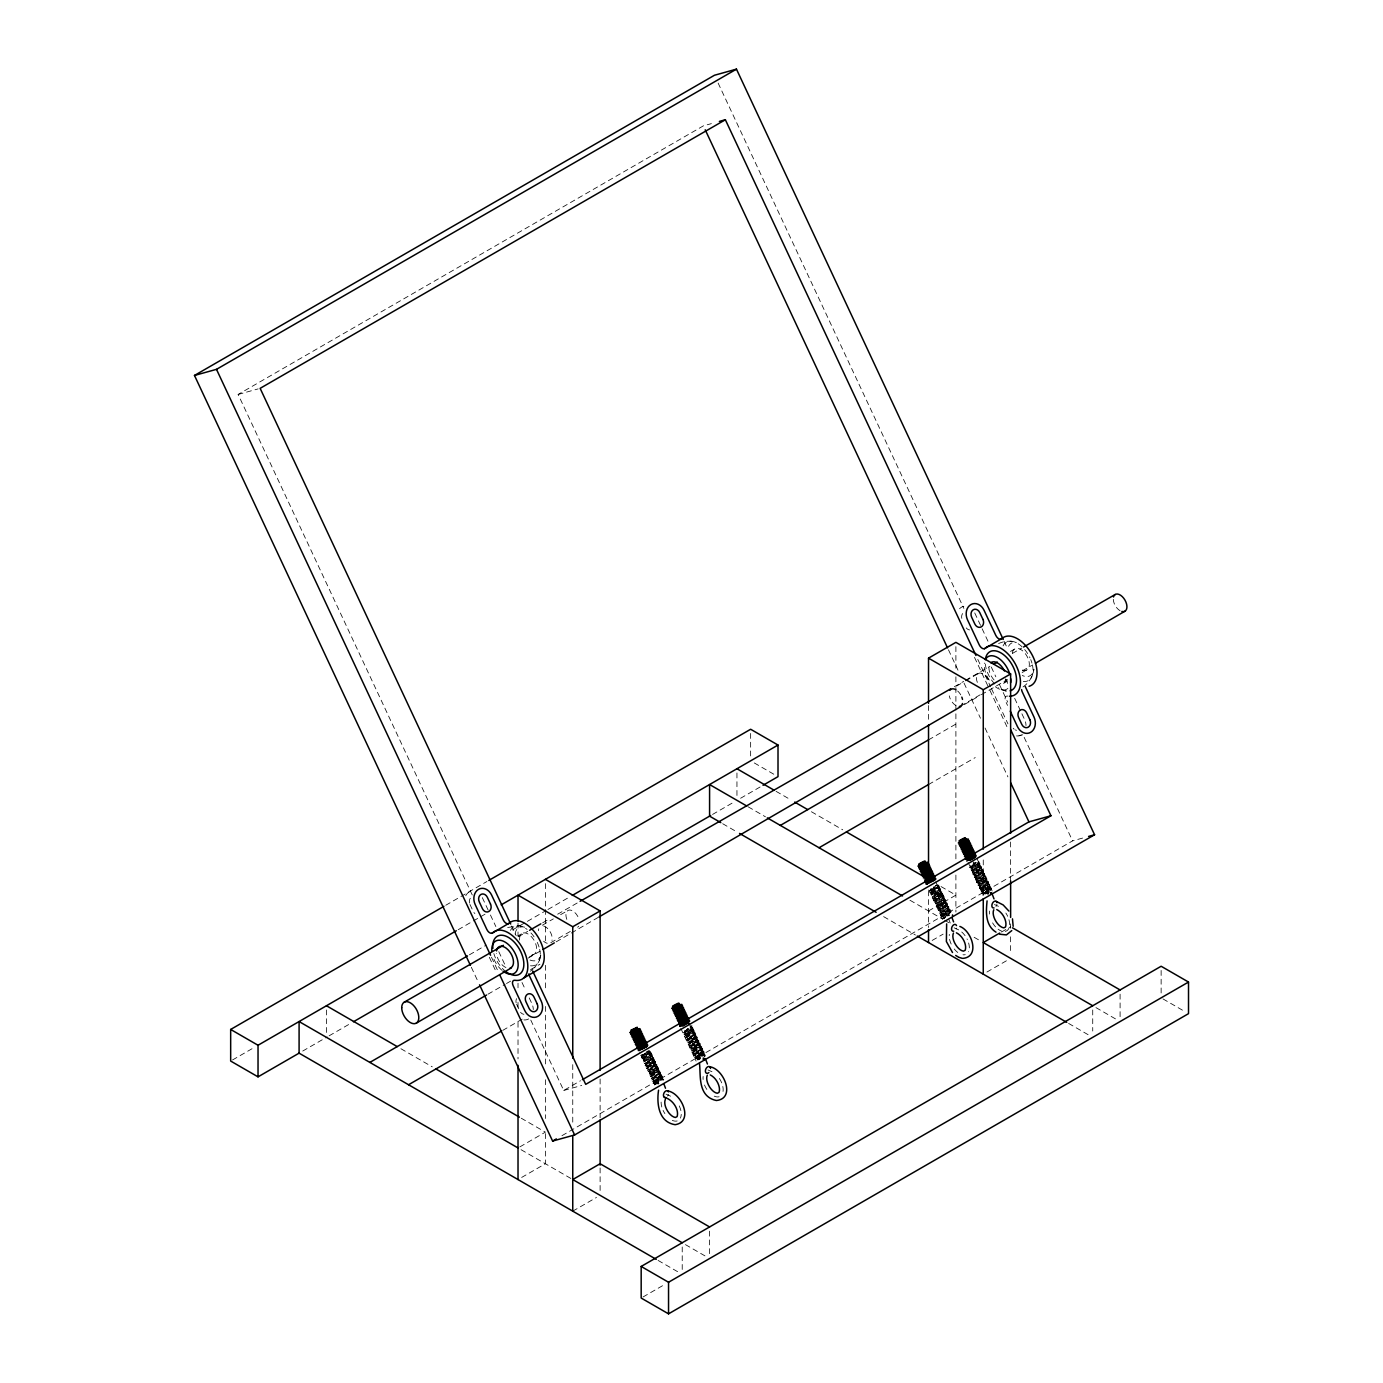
<?xml version="1.0" encoding="UTF-8"?>
<svg xmlns="http://www.w3.org/2000/svg" width="1383" height="1383" viewBox="0 0 1383 1383"><rect width="100%" height="100%" fill="white"/><g stroke="black" fill="none" stroke-linecap="round" stroke-linejoin="round"><path stroke-width="0.75" stroke-dasharray="5 3.75" d="M651.272 1053.881C645.446 1061.314 635.955 1058.6 649.457 1054.71M652.793 1057.131C646.967 1064.582 637.477 1061.867 650.995 1057.96M654.315 1060.398C648.489 1067.849 638.998 1065.135 652.517 1061.228M655.853 1063.665C650.01 1071.099 640.519 1068.385 654.038 1064.495M657.374 1066.933C651.549 1074.366 642.058 1071.652 655.559 1067.745M659.656 1071.825C653.831 1079.259 644.34 1076.544 657.859 1072.655M661.195 1075.075C655.352 1082.526 645.861 1079.812 659.38 1075.905M659.034 1081.385C650.477 1086.364 655.041 1079.224 660.901 1079.172M655.231 1084.531L654.297 1084.86L658.429 1081.696M692.434 1028.036C691.777 1030.802 680.764 1034.933 685.138 1031.614A5.463 1.02 -22.3 0 1 692.295 1028.935A5.463 1.02 -22.3 0 1 691.707 1030.715C680.298 1038.045 683.6 1032.029 691.396 1030.491M694.733 1032.928C688.907 1040.362 679.416 1037.648 692.918 1033.758M696.254 1036.195C690.428 1043.629 680.937 1040.915 694.456 1037.008M697.775 1039.446C691.949 1046.896 682.459 1044.182 695.977 1040.275M699.314 1042.713C693.471 1050.164 683.997 1047.45 697.499 1043.543M701.596 1047.605C695.77 1055.056 686.279 1052.342 699.798 1048.435M703.117 1050.873C697.291 1058.306 687.8 1055.592 701.319 1051.702M700.126 1057.632C693.056 1061.816 697.654 1054.607 702.841 1054.952M938.59 885.915C937.933 888.681 926.921 892.813 931.295 889.494A5.463 1.02 -22.3 0 1 938.452 886.831A5.463 1.02 -22.3 0 1 937.864 888.595C921.735 897.93 934.009 886.831 939.921 888.422M943.171 895.7L936.585 900.333L933.992 900.592L938.123 897.429L943.742 896.564M944.693 898.967L938.106 903.6L935.513 903.842L939.645 900.679L945.263 899.832M946.231 902.235L939.627 906.85L937.034 907.11L941.166 903.946L946.802 903.099M947.753 905.485L941.149 910.118L938.556 910.377L942.705 907.213L948.323 906.366M950.035 910.394L943.448 915.01L940.855 915.269L944.987 912.106L950.605 911.259M944.382 918.571L942.376 918.537L949.084 914.578M978.922 862.646C977.781 865.084 968.498 869.942 970.987 865.896M980.443 865.896L973.839 870.529L971.246 870.789L975.395 867.608L981.014 866.761M981.965 869.164L975.378 873.797L972.785 874.039L976.917 870.875L982.535 870.028M983.503 872.431L976.899 877.047L974.306 877.306L978.438 874.142L984.056 873.295M985.785 877.323L979.181 881.956L976.588 882.198L980.737 879.035L986.356 878.188M987.306 880.591L980.72 885.206L978.127 885.466L982.258 882.302L987.877 881.455M988.845 883.841L982.241 888.474L979.648 888.733L983.78 885.552L989.398 884.705M990.366 887.108L983.762 891.741L981.169 891.983L985.318 888.82L990.937 887.972M988.603 891.482C986.598 891.499 981.014 895.354 983.78 895.216M640.554 1055.488L650.304 1051.478L663.736 1080.624M643.856 1054.728L641.314 1057.131L651.082 1053.103M650.114 1055.315L651.842 1054.745M642.092 1058.669L643.977 1057.459A5.463 1.02 -22.3 0 1 651.116 1054.78A5.463 1.02 -22.3 0 1 650.546 1056.56C637.269 1062.732 645.377 1060.917 650.874 1056.94C650.01 1053.881 639.568 1062.092 644.737 1059.084A5.463 1.02 -22.3 0 1 651.877 1056.405A5.463 1.02 -22.3 0 1 651.307 1058.185L643.614 1062.023M651.652 1058.565L653.364 1058.012M651.756 1059.603C635.731 1066.207 650.356 1062.732 654.124 1059.637M653.174 1061.833L654.885 1061.262M653.277 1062.853C637.252 1069.474 651.877 1065.999 655.646 1062.905M654.695 1065.1L656.424 1064.53M654.799 1066.12C638.773 1072.741 653.416 1069.249 657.184 1066.155M656.216 1068.35L657.945 1067.797M648.195 1071.721L650.079 1070.511A5.463 1.02 -22.3 0 1 657.219 1067.832A5.463 1.02 -22.3 0 1 656.648 1069.612C643.372 1075.784 651.479 1073.969 656.994 1069.993C656.112 1066.933 645.671 1075.144 650.84 1072.136A5.463 1.02 -22.3 0 1 657.98 1069.457A5.463 1.02 -22.3 0 1 657.409 1071.237C645.999 1078.567 649.284 1072.551 657.098 1071.012M650.477 1076.7L658.17 1072.88A5.463 1.02 -22.3 0 0 658.757 1071.099A5.463 1.02 -22.3 0 0 651.6 1073.778L649.716 1074.971L659.466 1071.047M658.515 1073.26L660.227 1072.689M658.619 1074.28C642.594 1080.884 657.219 1077.409 660.988 1074.314M660.037 1076.51L661.765 1075.939M684.499 1031.32L690.359 1027.241L692.243 1027.275M660.14 1077.547C644.115 1084.151 658.757 1080.676 662.526 1077.582M691.293 1029.471L693.004 1028.9M660.573 1080.503L663.287 1079.207M692.157 1032.116C684.36 1033.654 681.058 1039.67 692.485 1032.358A5.463 1.02 -22.3 0 0 693.056 1030.577A5.463 1.02 -22.3 0 0 685.916 1033.257L684.032 1034.449L693.765 1030.525M685.536 1037.803L693.246 1033.983A5.463 1.02 -22.3 0 0 693.817 1032.202A5.463 1.02 -22.3 0 0 686.677 1034.882L684.792 1036.092L694.543 1032.167M693.574 1034.363L695.303 1033.793M693.678 1035.383C677.653 1042.004 692.295 1038.512 696.064 1035.418M695.113 1037.613L696.825 1037.06M695.217 1038.65C679.191 1045.254 693.817 1041.779 697.585 1038.685M696.634 1040.88L698.346 1040.31M696.738 1041.918C680.713 1048.521 695.338 1045.047 699.106 1041.952M698.156 1044.148L699.884 1043.577M698.259 1045.168C682.251 1051.789 696.842 1048.314 700.645 1045.22M699.02 1046.81C682.995 1053.414 697.637 1049.939 701.406 1046.845M700.455 1049.04L702.166 1048.47M700.559 1050.06C684.533 1056.681 699.158 1053.206 702.927 1050.112M701.976 1052.307L703.688 1051.737M702.08 1053.327C686.054 1059.948 700.68 1056.456 704.448 1053.362M702.512 1056.284L705.226 1055.004A5.463 1.02 -22.3 0 0 701.043 1056.007M937.449 887.35L933.542 887.627M930.171 892.433L932.764 892.173L938.054 888.387M930.189 892.346L932.056 891.136A5.463 1.02 -22.3 0 1 939.213 888.456A5.463 1.02 -22.3 0 1 938.625 890.237C925.348 896.409 933.456 894.594 938.971 890.617C938.089 887.54 927.647 895.769 932.834 892.761A5.463 1.02 -22.3 0 1 939.973 890.082A5.463 1.02 -22.3 0 1 939.403 891.862C923.256 901.197 935.53 890.082 941.46 891.672M942.221 893.314C936.291 891.724 924.017 902.822 940.163 893.504A5.463 1.02 -22.3 0 0 940.734 891.724A5.463 1.02 -22.3 0 0 933.594 894.403C929.065 897.567 940.181 893.798 939.576 891.655M942.981 894.939C937.052 893.349 924.795 904.465 940.924 895.129A5.463 1.02 -22.3 0 0 941.495 893.349A5.463 1.02 -22.3 0 0 934.355 896.028C929.825 899.192 940.941 895.441 940.336 893.28M933.992 900.592L941.685 896.754A5.463 1.02 -22.3 0 0 942.255 894.974A5.463 1.02 -22.3 0 0 935.115 897.653C930.586 900.834 941.702 897.066 941.097 894.905M933.992 900.489L935.876 899.296A5.463 1.02 -22.3 0 1 943.016 896.616A5.463 1.02 -22.3 0 1 942.445 898.397C929.169 904.568 937.276 902.753 942.791 898.76C941.909 895.7 931.468 903.912 936.637 900.921A5.463 1.02 -22.3 0 1 943.794 898.241A5.463 1.02 -22.3 0 1 943.206 900.022L935.513 903.842M935.53 903.756L937.397 902.546A5.463 1.02 -22.3 0 1 944.554 899.866A5.463 1.02 -22.3 0 1 943.967 901.647C930.69 907.818 938.798 906.021 944.312 902.027C943.431 898.967 932.989 907.179 938.175 904.188A5.463 1.02 -22.3 0 1 945.315 901.509A5.463 1.02 -22.3 0 1 944.727 903.289L937.034 907.11M937.052 907.023L938.936 905.813A5.463 1.02 -22.3 0 1 946.076 903.134A5.463 1.02 -22.3 0 1 945.505 904.914C932.211 911.086 940.336 909.271 945.834 905.295C944.952 902.235 934.51 910.446 939.697 907.438A5.463 1.02 -22.3 0 1 946.836 904.776A5.463 1.02 -22.3 0 1 946.266 906.539L938.556 910.377M938.573 910.291L940.457 909.08A5.463 1.02 -22.3 0 1 947.597 906.401A5.463 1.02 -22.3 0 1 947.027 908.182C933.75 914.353 941.858 912.538 947.372 908.562C946.491 905.485 936.049 913.714 941.218 910.705A5.463 1.02 -22.3 0 1 948.358 908.026A5.463 1.02 -22.3 0 1 947.787 909.807C931.658 919.142 943.932 908.026 949.844 909.616M940.855 915.269L948.548 911.449A5.463 1.02 -22.3 0 0 949.136 909.668A5.463 1.02 -22.3 0 0 941.979 912.348C937.449 915.511 948.565 911.743 947.96 909.599M977.764 864.064L971.661 865.481M969.742 867.435L971.627 866.225A5.463 1.02 -22.3 0 1 978.766 863.545A5.463 1.02 -22.3 0 1 978.196 865.326C964.902 871.497 973.027 869.682 978.524 865.706C977.643 862.629 967.201 870.858 972.387 867.85A5.463 1.02 -22.3 0 1 979.527 865.17A5.463 1.02 -22.3 0 1 978.957 866.951L971.246 870.789M971.264 870.685L973.148 869.492A5.463 1.02 -22.3 0 1 980.288 866.813A5.463 1.02 -22.3 0 1 979.717 868.593C966.44 874.765 974.548 872.95 980.063 868.956C979.181 865.896 968.74 874.108 973.909 871.117A5.463 1.02 -22.3 0 1 981.048 868.438A5.463 1.02 -22.3 0 1 980.478 870.218L972.785 874.039M972.785 873.952L974.669 872.742A5.463 1.02 -22.3 0 1 981.826 870.063A5.463 1.02 -22.3 0 1 981.239 871.843C968.031 877.998 976 876.234 981.584 872.224C980.703 869.164 970.261 877.375 975.43 874.384A5.463 1.02 -22.3 0 1 982.587 871.705A5.463 1.02 -22.3 0 1 981.999 873.486L974.306 877.306M974.324 877.22L976.191 876.009A5.463 1.02 -22.3 0 1 983.348 873.33A5.463 1.02 -22.3 0 1 982.76 875.111C969.552 881.248 977.522 879.502 983.106 875.491C982.224 872.431 971.782 880.643 976.968 877.635A5.463 1.02 -22.3 0 1 984.108 874.955A5.463 1.02 -22.3 0 1 983.538 876.736C967.391 886.071 979.665 874.955 985.595 876.563M976.588 882.198L984.298 878.378A5.463 1.02 -22.3 0 0 984.869 876.597A5.463 1.02 -22.3 0 0 977.729 879.277C973.2 882.44 984.316 878.689 983.711 876.528M976.605 882.112L978.49 880.902A5.463 1.02 -22.3 0 1 985.63 878.222A5.463 1.02 -22.3 0 1 985.059 880.003C971.782 886.175 979.89 884.359 985.405 880.383C984.523 877.323 974.081 885.535 979.25 882.544A5.463 1.02 -22.3 0 1 986.39 879.865A5.463 1.02 -22.3 0 1 985.82 881.645L978.127 885.466M978.127 885.379L980.011 884.169A5.463 1.02 -22.3 0 1 987.168 881.49A5.463 1.02 -22.3 0 1 986.58 883.27C973.304 889.442 981.411 887.627 986.926 883.651C986.044 880.573 975.603 888.802 980.772 885.794A5.463 1.02 -22.3 0 1 987.929 883.115A5.463 1.02 -22.3 0 1 987.341 884.895L979.648 888.733M979.665 888.629L981.532 887.437A5.463 1.02 -22.3 0 1 988.689 884.757A5.463 1.02 -22.3 0 1 988.102 886.538C974.825 892.709 982.933 890.894 988.447 886.901C987.566 883.841 977.124 892.052 982.31 889.062A5.463 1.02 -22.3 0 1 989.45 886.382A5.463 1.02 -22.3 0 1 988.88 888.163L981.169 891.983M697.464 1059.05L700.368 1057.476M991.697 889.597C988.845 888.335 979.32 893.02 983.97 893.625M534.46 967.875L539.387 960.58L541.151 953.648A18.653 10.77 60 0 1 529.603 959.854M648.592 1052.048L649.751 1050.613M649.353 1053.673L650.511 1052.238M650.874 1056.94L652.033 1055.506M652.413 1060.208L653.554 1058.773M653.934 1063.458L655.093 1062.04M655.456 1066.725L656.614 1065.29M690.532 1027.828L691.673 1026.411A5.463 1.02 -22.3 0 0 691.483 1025.633M656.994 1069.993L658.135 1068.558M657.755 1071.618L658.896 1070.183M692.053 1031.096L693.211 1029.661M692.814 1032.721L693.972 1031.303M659.276 1074.885L660.434 1073.45M694.352 1035.988L695.493 1034.553M660.797 1078.152L661.956 1076.717M661.558 1079.777L662.716 1078.342M695.874 1039.255L697.015 1037.82M697.395 1042.523L698.553 1041.088M698.916 1045.773L700.075 1044.338M699.694 1047.415L700.835 1045.98M701.216 1050.665L702.357 1049.248M702.737 1053.932L703.895 1052.498M703.498 1055.557L704.656 1054.14M938.21 888.975L939.351 887.54M938.971 890.617L940.129 889.183M939.731 892.242L940.889 890.808M940.492 893.867L941.65 892.45M941.27 895.51L942.411 894.075M942.791 898.76L943.932 897.342M944.312 902.027L945.471 900.592M945.834 905.295L946.992 903.86M978.524 865.706L979.683 864.271M947.372 908.562L948.513 907.127M980.063 868.956L981.204 867.539M948.133 910.187L949.274 908.752M981.584 872.224L982.725 870.789M949.654 913.454L950.812 912.019M983.106 875.491L984.264 874.056M983.866 877.116L985.024 875.681M985.405 880.383L986.546 878.948M986.926 883.651L988.067 882.216M988.447 886.901L989.606 885.483M991.127 888.733L989.813 889.58M655.3 1084.358L639.689 1051.927M944.157 918.519L942.411 918.9L949.343 915.097A5.463 1.02 -22.3 0 0 946.646 916.065M530.363 971.212L533.095 968.982M1023.04 686.936C1028.935 682.891 1033.015 676.373 1033.914 669.268A18.774 10.839 60 0 1 1022.279 675.509M643.614 1061.937L645.498 1060.726A5.463 1.02 -22.3 0 1 652.638 1058.047A5.463 1.02 -22.3 0 1 652.067 1059.827L644.374 1063.648L646.259 1062.351A5.463 1.02 -22.3 0 1 653.416 1059.672A5.463 1.02 -22.3 0 1 652.828 1061.453L645.135 1065.29M645.152 1065.187L647.019 1063.994A5.463 1.02 -22.3 0 1 654.176 1061.314A5.463 1.02 -22.3 0 1 653.589 1063.095L645.896 1066.915L647.78 1065.619A5.463 1.02 -22.3 0 1 654.937 1062.939A5.463 1.02 -22.3 0 1 654.349 1064.72L646.656 1068.54M685.553 1037.717L687.437 1036.507A5.463 1.02 -22.3 0 1 694.577 1033.827A5.463 1.02 -22.3 0 1 694.007 1035.608L686.296 1039.446L688.198 1038.149A5.463 1.02 -22.3 0 1 695.338 1035.469A5.463 1.02 -22.3 0 1 694.767 1037.25L687.074 1041.071M646.674 1068.454L648.558 1067.244A5.463 1.02 -22.3 0 1 655.698 1064.564A5.463 1.02 -22.3 0 1 655.127 1066.345L647.417 1070.183L649.319 1068.886A5.463 1.02 -22.3 0 1 656.458 1066.207A5.463 1.02 -22.3 0 1 655.888 1067.987L648.178 1071.808M687.074 1040.984L688.959 1039.774A5.463 1.02 -22.3 0 1 696.098 1037.094A5.463 1.02 -22.3 0 1 695.528 1038.875L687.835 1042.696L689.719 1041.399A5.463 1.02 -22.3 0 1 696.876 1038.719A5.463 1.02 -22.3 0 1 696.289 1040.5L688.596 1044.338M688.613 1044.251L690.48 1043.041A5.463 1.02 -22.3 0 1 697.637 1040.362A5.463 1.02 -22.3 0 1 697.049 1042.142L689.356 1045.963L691.258 1044.666A5.463 1.02 -22.3 0 1 698.398 1041.987A5.463 1.02 -22.3 0 1 697.81 1043.767L690.117 1047.605M650.494 1076.614L652.361 1075.404A5.463 1.02 -22.3 0 1 659.518 1072.724A5.463 1.02 -22.3 0 1 658.93 1074.505L651.237 1078.342L653.122 1077.029A5.463 1.02 -22.3 0 1 660.279 1074.349A5.463 1.02 -22.3 0 1 659.691 1076.13L651.998 1079.967M690.134 1047.501L692.019 1046.291A5.463 1.02 -22.3 0 1 699.158 1043.629A5.463 1.02 -22.3 0 1 698.588 1045.392L690.878 1049.23L692.779 1047.934A5.463 1.02 -22.3 0 1 699.919 1045.254A5.463 1.02 -22.3 0 1 699.349 1047.035L691.638 1050.855L693.54 1049.559A5.463 1.02 -22.3 0 1 700.68 1046.879A5.463 1.02 -22.3 0 1 700.109 1048.66L692.416 1052.498M652.015 1079.881L653.9 1078.671A5.463 1.02 -22.3 0 1 661.039 1075.991A5.463 1.02 -22.3 0 1 660.469 1077.772L652.759 1081.592L654.66 1080.296A5.463 1.02 -22.3 0 1 661.8 1077.616A5.463 1.02 -22.3 0 1 661.23 1079.397L653.519 1083.235M692.416 1052.394L694.301 1051.201A5.463 1.02 -22.3 0 1 701.44 1048.521A5.463 1.02 -22.3 0 1 700.87 1050.302L693.177 1054.123L695.061 1052.826A5.463 1.02 -22.3 0 1 702.218 1050.146A5.463 1.02 -22.3 0 1 701.63 1051.927L693.938 1055.748M653.537 1083.131L655.421 1081.938A5.463 1.02 -22.3 0 1 662.111 1079.328A5.463 1.02 -22.3 0 1 662.872 1080.469M654.297 1084.773L656.182 1083.563A5.463 1.02 -22.3 0 1 658.55 1082.388L655.853 1083.961M693.955 1055.661L695.822 1054.451A5.463 1.02 -22.3 0 1 702.979 1051.772A5.463 1.02 -22.3 0 1 702.391 1053.552L694.698 1057.39L696.583 1056.093A5.463 1.02 -22.3 0 1 703.74 1053.414A5.463 1.02 -22.3 0 1 703.152 1055.194L700.835 1056.474M695.476 1058.929L697.36 1057.718A5.463 1.02 -22.3 0 1 699.729 1056.543M940.872 915.183L942.739 913.973A5.463 1.02 -22.3 0 1 949.43 911.362A5.463 1.02 -22.3 0 1 950.207 912.503M942.393 918.433L944.278 917.24A5.463 1.02 -22.3 0 1 945.384 916.635M981.187 891.897L983.071 890.687A5.463 1.02 -22.3 0 1 990.211 888.007A5.463 1.02 -22.3 0 1 989.64 889.788L981.93 893.625L983.832 892.329A5.463 1.02 -22.3 0 1 989.986 889.839A5.463 1.02 -22.3 0 1 991.888 890.375M982.708 895.164L983.693 894.49M684.516 1031.286L685.795 1030.525M976.605 862.785L971.558 865.637M949.257 913.8C940.976 920.093 939.455 914.733 948.997 912.849M931.347 888.75L931.814 888.612M697.222 1059.879L698.121 1059.343A5.463 1.02 -22.3 0 1 700.49 1058.168M528.202 958.091L541.254 950.501M556.173 941.84L599.064 916.894M964.556 704.448L979.475 695.77M981.342 694.681L1007.446 679.52M1022.365 670.841L1031.683 665.43M472.26 894.957L238.135 394.449L703.377 125.853L711.381 123.623M445.758 905.26L486.92 881.507M232.534 1059.966L254.991 1047.017M458.171 929.704L485.035 914.18M302.739 1051.045L327.235 1036.887M329.119 1035.815L349.692 1023.939M469.39 954.823L486.228 945.108M512.419 929.981L525.505 922.426M527.372 921.355L546.078 910.55M547.945 909.478L568.517 897.584M712.539 814.449L733.301 802.451M740.596 798.25L761.169 786.374M1010.489 651.445L1014.067 649.388M517.864 935.945L521.426 933.888M542.378 925.21L553.321 918.9M560.616 914.682L567.912 910.463M956.517 686.106L963.83 681.888M965.645 680.834L978.421 673.469M570.297 931.433L550.227 943.016A9.681 5.584 60 0 1 543.623 941.253M960.736 706.021L980.789 694.439M529.43 956.932L534.772 953.838M1004.214 682.908L1007.792 680.834M1022.123 672.57L1027.5 669.458M487.974 994.204L505.054 984.35M506.489 983.52L510.621 981.135M530.571 969.621L539.923 964.228M928.529 739.87L955.895 724.07M502.721 1030.387L525.315 1017.335M928.529 784.541L975.24 757.573M530.778 1020.066L563.711 1090.461L580.514 1080.745M519.852 1146.887L545.386 1132.141L521.27 1118.225M928.529 910.948L955.895 895.147L939.195 885.5M561.965 1135.668L1072.586 840.864L1084.583 837.528M521.668 1177.434L545.386 1163.743L545.386 1131.432M932.177 940.44L943.12 934.13M1001.499 932.021L1010.627 926.748M572.752 1211.145L596.471 1197.453M986.909 972.042L1006.98 960.459M643.043 1296.977L665.482 1284.012M518.366 936.74L527.718 931.364M542.689 922.789L550.175 918.502M557.66 914.198L578.232 902.408M954.339 686.746L963.692 681.37M965.559 680.298L989.882 666.347M1012.339 653.485L1021.691 648.108M988.983 890.894L983.935 893.66M935.236 885.967L936.343 885.345M647.158 1052.29L648.247 1051.668A5.463 1.02 -22.3 0 0 649.146 1051.115M949.308 913.074L941.616 916.894L943.5 915.598A5.463 1.02 -22.3 0 1 948.496 913.454M989.018 892.951L987.376 893.867M933.318 887.782L936.516 885.12L938.4 885.155M658.17 1083.909L658.965 1083.477L657.807 1084.047M985.059 893.867L989.398 891.776M697.706 1059.776L699.781 1058.687M975.568 862.681L973.079 864.012M989.294 892.052L985.595 893.988M947.753 915.995L948.98 915.321M686.608 1029.401L687.87 1028.745M644.668 1053.621L645.93 1052.947M699.573 1057.131L695.459 1059.015M700.334 1058.773L698.035 1059.914M658.412 1082.975L656.112 1084.116M945.28 917.275L942.376 918.537M987.324 893.971L988.465 893.435M641.487 1055.16L642.369 1054.762M686.538 1030.128L690.636 1028.866M644.599 1054.33L648.696 1053.068M998.578 643.544C1004.023 641.072 1010.575 640.381 1016.28 642.352M507.665 927.457L519.766 925.78L523.638 926.904M987.6 893.712L988.499 893.383M238.135 394.449L258.137 388.9M1018.977 735.808L1022.729 734.771M563.711 1090.461L581.707 1085.465M969.725 867.521L977.418 863.701A5.463 1.02 -22.3 0 0 978.715 861.868M929.411 890.808L937.104 886.97A5.463 1.02 -22.3 0 0 935.53 885.708M683.254 1032.911L690.947 1029.09A5.463 1.02 -22.3 0 0 689.374 1027.828M642.075 1058.756L649.785 1054.935A5.463 1.02 -22.3 0 0 650.356 1053.155A5.463 1.02 -22.3 0 0 643.216 1055.834L641.332 1057.027L649.007 1053.293A5.463 1.02 -22.3 0 0 650.563 1051.512A5.463 1.02 -22.3 0 0 646.138 1052.498M646.466 1051.72L647.936 1051.443M977.608 863.476L979.492 863.511M978.369 865.101L980.253 865.136M979.89 868.368L981.774 868.403M981.411 871.636L983.296 871.653M982.95 874.886L984.834 874.92M985.232 879.778L987.116 879.813M986.753 883.046L988.638 883.08M988.292 886.313L990.176 886.347M937.276 886.745L939.161 886.78M938.815 890.012L940.682 890.047M942.618 898.172L944.503 898.207M944.157 901.439L946.024 901.457M945.678 904.689L947.562 904.724M947.199 907.957L949.084 907.991M650.719 1056.335L652.603 1056.37M656.821 1069.387L658.706 1069.422M1008.051 696.133L1007.464 696.047A5.204 3.008 60 0 0 1005.752 701.579L1007.55 705.416M1005.89 691.051L999.01 688.959M994.429 904.534L998.457 906.332M954.114 927.82L958.125 929.618A14.245 8.229 60 0 1 967.357 939.576M707.958 1069.941L711.968 1071.721M666.018 1094.143L670.046 1095.941A14.245 8.229 60 0 1 672.674 1097.514M754.288 762.949L774.359 774.549M1162.965 998.906L1184.851 1011.543M776.07 791.335L790.972 799.927M811.406 811.735L842.731 829.817M748.186 806.825L765.456 816.8M909.962 900.229L942.791 919.194M944.658 920.265L950.277 923.516M974.133 937.276L979.613 940.44M1095.976 1007.619L1118.242 1020.481M722.687 823.715L737.658 832.359M883.616 916.618L915.425 934.994M1068.61 1023.42L1089.009 1035.21M400.914 1048.729L432.239 1066.829M521.063 1149.705L570.937 1178.489M685.467 1244.631L705.883 1256.404M658.101 1260.432L678.517 1272.204M1004.144 641.401L1007.792 649.215M974.721 612.911L989.243 643.959M1005.579 678.897L1008.311 684.706M1014.655 698.294L1021.017 711.882M1021.916 713.818L1024.647 719.644A11.704 9.439 74.5 0 1 1025.996 725.539M718.123 83.066L963.865 608.434M991.283 667.038L995.846 676.806M999.494 684.602L1007.723 702.184M1024.163 737.346L1072.586 840.864M977.781 659.363L990.574 686.729M991.49 688.682L1007.965 723.879M974.514 657.392L989.035 688.44M989.951 690.376L1008.103 729.187M948.461 649.803L959.439 673.279M964.003 683.046L980.478 718.244M985.042 728.011L1007.913 776.883M976.761 858.151L992.147 891.015M977.349 862.491L990.729 891.084M972.992 861.678L988.309 894.438M970.797 865.533L984.143 894.023M968.083 862.335L983.469 895.199M935.721 881.853L950.19 912.78M937.034 885.76L949.516 912.469M933.577 886.883L947.096 915.788M930.482 888.802L943.811 917.309M928.84 889.909L942.411 918.9M688.509 1022.123L704.794 1056.923M689.979 1025.979L704.258 1056.491M687.42 1029.004L700.04 1055.972M684.326 1030.923L697.654 1059.43M680.747 1028.243L696.116 1061.107M648.057 1050.181L662.319 1080.693M645.481 1053.224L659 1082.111M642.386 1055.143L655.732 1083.632M511.624 926.005L516.205 935.772M482.321 897.636L489.547 913.074M490.446 914.993L495.857 926.575M522.013 982.5L525.626 990.228M529.24 997.938L531.936 1003.73A11.634 9.387 74.5 0 1 533.285 1009.59M498.779 951.642L506.092 967.287M469.978 904.465L473.159 911.293M516.62 1004.214L519.023 1009.313M491.484 957.226L497.88 970.901M489.34 957.278L496.549 972.716M471.309 967.236L478.622 982.864M1161.132 970.468L1161.132 993.634M1120.092 994.17L1120.092 1017.335M1092.726 1009.97L1092.726 1031.026M1010.627 842.005L1010.627 880.781M1010.627 923.879L1010.627 928.183M1010.627 936.81L1010.627 954.132M983.261 859.949L983.261 894.438M955.895 646.656L955.895 668.196M955.895 676.823L955.895 685.432M955.895 687.593L955.895 859.949M955.895 875.041L955.895 912.002M928.529 705.537L928.529 722.773M928.529 890.842L928.529 927.474M750.641 733.457L750.641 756.639M736.949 772.959L736.949 796.141M709.583 1231.164L709.583 1254.329M682.217 1246.965L682.217 1270.13M600.118 1078.999L600.118 1117.792M600.118 1167.961L600.118 1193.235M572.752 1064.633L572.752 1122.806M545.386 883.651L545.386 907.352M545.386 909.513L545.386 943.984M545.386 965.317L545.386 991.386M545.386 1006.461L545.386 1064.633M545.386 1079.725L545.386 1118.501M518.02 923.153L518.02 936.084M518.02 983.244L518.02 987.79M518.02 1002.398L518.02 1007.187M518.02 1022.262L518.02 1058.894M326.457 1009.97L326.457 1033.136M519.628 940.094A12.049 6.967 60 0 1 527.148 933.525A12.049 6.967 60 0 1 536.569 947.649A12.049 6.967 60 0 1 529.067 954.201M501.891 970.261A18.653 10.77 60 0 1 492.694 955.722M505.936 967.564A12.049 6.967 60 0 1 496.497 953.44M515.064 934.078A18.653 10.77 60 0 1 526.612 927.872M465.76 895.7A11.634 9.387 74.5 0 1 471.499 891.05M506.022 971.713A21.99 12.689 60 0 1 493.852 953.527M474.888 913.523A5.688 4.598 74.5 0 1 473.92 912.538M469.494 903.064A5.688 4.598 74.5 0 1 471.603 897.048M539.664 949.308A21.99 12.689 60 0 1 530.45 965.783M510.5 930.413A21.99 12.689 60 0 1 527.061 929.376M530.951 932.92A21.99 12.689 60 0 1 534.426 937.346M537.244 942.342A21.99 12.689 60 0 1 539.214 947.562M528.617 1018.925A11.634 9.387 74.5 0 1 523.846 1019.893M516.136 1002.813A5.688 4.598 74.5 0 1 516.568 998.63M523.898 1014.292A5.688 4.598 74.5 0 1 520.561 1012.27M1012.304 653.053A12.136 7.001 60 0 1 1021.311 649.837A12.136 7.001 60 0 1 1029.35 664.117A12.136 7.001 60 0 1 1021.76 669.821M1007.896 688.406A18.774 10.839 60 0 1 992.216 683.859M989.243 680.09A18.774 10.839 60 0 1 984.385 663.027M1005.977 679.226A12.136 7.001 60 0 1 1000.652 683.894M994.083 679.969A12.136 7.001 60 0 1 989.64 664.376M1008.605 646.293A18.774 10.839 60 0 1 1015.917 642.352M959.56 608.762A11.704 9.439 74.5 0 1 963.847 606.29M1006.599 691.033A22.111 12.775 60 0 1 998.561 687.437M994.636 683.876A22.111 12.775 60 0 1 985.336 663.996M969.604 629.939A5.722 4.616 74.5 0 1 966.268 627.899M961.807 618.374A5.722 4.616 74.5 0 1 962.966 613.101M1032.409 664.895A22.111 12.775 60 0 1 1023.143 681.473M1003.073 645.878A22.111 12.775 60 0 1 1029.989 657.876M1030.75 659.622A22.111 12.775 60 0 1 1031.96 663.149M1021.294 734.926A11.704 9.439 74.5 0 1 1016.505 735.912M1016.54 730.276A5.722 4.616 74.5 0 1 1015.329 729.93M1014.188 729.239A5.722 4.616 74.5 0 1 1013.203 728.236M719.108 1096.736A14.245 8.229 60 0 1 714.25 1096.149M706.851 1089.424A14.245 8.229 60 0 1 703.74 1082.785M703.117 1079.483A14.245 8.229 60 0 1 703.152 1076.475M719.385 1078.463A14.245 8.229 60 0 1 722.341 1093.901M705.416 1055.765A5.463 1.02 -22.3 0 1 704.811 1056.266M691.068 1026.895A5.463 1.02 -22.3 0 1 690.186 1027.465M1008.95 919.695A14.245 8.229 60 0 1 998.094 929.186M995.57 926.887A14.245 8.229 60 0 1 991.49 920.784M989.588 914.077A14.245 8.229 60 0 1 989.623 911.069M1005.856 913.057A14.245 8.229 60 0 1 1007.688 916.307M996.987 903.912A3.63 2.317 -66 0 1 995.967 906.505M973.234 863.424A5.463 1.02 -22.3 0 1 975.845 862.439M984.592 893.954A5.463 1.02 -22.3 0 1 988.292 892.242M965.265 954.633A14.245 8.229 60 0 1 962.966 954.771M957.779 952.472A14.245 8.229 60 0 1 953.008 947.303M951.176 944.07A14.245 8.229 60 0 1 949.308 934.355M968.636 942.964A14.245 8.229 60 0 1 968.498 951.798M956.483 928.097A3.63 2.317 -66 0 1 956.137 928.978M948.894 919.643A14.245 8.229 60 0 1 950.173 923.031M677.169 1120.956A14.245 8.229 60 0 1 672.311 1120.368M664.912 1113.626A14.245 8.229 60 0 1 663.079 1110.393M661.817 1107.005A14.245 8.229 60 0 1 661.212 1100.678M679.278 1105.916A14.245 8.229 60 0 1 680.419 1118.121M668.387 1094.42A3.63 2.317 -66 0 1 667.557 1096.097M1120.092 610.75A9.681 5.584 60 0 1 1113.246 598.891M566.823 919.367A9.681 5.584 60 0 1 569.329 910.031A9.681 5.584 60 0 1 578.682 918.312M578.682 926.212A9.681 5.584 60 0 1 577.593 927.232M538.54 930.69A9.681 5.584 60 0 1 538.782 928.788M543.623 925.988A9.681 5.584 60 0 1 551.99 940.509M977.332 682.372A9.681 5.584 60 0 1 979.838 673.02A9.681 5.584 60 0 1 989.173 681.318M955.895 705.537A9.681 5.584 60 0 1 949.274 695.874M957.658 691.033A9.681 5.584 60 0 1 960.736 694.854"/><path stroke-width="1.5" d="M1013.169 926.316L1012.477 918.848M665.361 1099.381C662.699 1105.086 669.234 1116.444 675.336 1117.481L677.082 1116.634C679.278 1110.203 673.296 1099.571 664.41 1097.393M707.301 1075.179C704.639 1080.884 711.173 1092.224 717.258 1093.262L719.004 1092.432C720.941 1087.263 716.757 1078.066 710.24 1074.919M953.457 933.058C950.795 938.763 957.33 950.121 963.415 951.158L965.161 950.311C967.097 945.142 962.914 935.945 956.396 932.816M993.772 909.772C991.11 915.477 997.644 926.835 1003.747 927.872L1005.493 927.042C1007.412 921.873 1003.245 912.676 996.728 909.53M631.875 1032.686L637.563 1028.831L631.028 1030.11L637.356 1027.31L631.132 1031.026L632.411 1030.266M674.074 1008.293L679.502 1004.611L678.085 1004.093L673.244 1006.772M703.273 1057.926L704.033 1059.551L704.69 1058.444M920.231 866.173L925.659 862.508L924.242 861.972L919.194 864.738L920.508 863.926M960.545 842.904L965.974 839.222L964.573 838.686L960.217 841.002M638.012 1030.231L638.272 1031.182L633.224 1034.035M643.423 1040.344L637.217 1044.113M679.952 1006.029C683.029 1006.686 671.654 1011.422 675.872 1009.313M928.045 880.107L680.937 1022.971M926.938 864.219L920.732 868.005M928.46 867.487L922.513 871.065M929.998 870.754L924.484 874.073M932.28 875.646L926.074 879.415M971.073 849.11L964.867 852.879M971.506 850.424L965.887 854.314M639.499 1049.005L645.377 1044.926M923.014 872.898L929.169 868.922M1011.786 930.603L1006.409 934.908L999.702 934.216M681.421 1024.976L679.814 1026.151L688.181 1022.106M929.808 881.68L926.109 883.944L934.493 879.899M523.569 978.109L540.01 968.619A27.556 15.904 60 0 0 536.881 935.185A27.556 15.904 60 0 0 509.497 922.98L509.134 923.343A5.169 2.991 60 0 1 503.256 919.937L491.622 895.06A11.634 9.387 74.5 0 0 478.518 889.355A11.634 9.387 74.5 0 0 475.182 904.551L486.816 929.428A5.169 2.991 60 0 0 492.676 932.834L493.057 932.47A27.556 15.904 60 0 1 523.984 950.951A27.556 15.904 60 0 1 515.461 980.357L514.874 980.27A5.169 2.991 60 0 0 513.162 985.768L524.797 1010.645A11.634 9.387 74.5 0 0 537.918 1016.349A11.634 9.387 74.5 0 0 541.237 1001.154L529.603 976.277A5.169 2.991 60 0 1 528.911 973.839M1029.073 686.296A27.729 16.008 60 0 0 1031.511 653.779A27.729 16.008 60 0 0 1002.07 638.41L1001.69 638.773A5.204 3.008 60 0 1 995.777 635.35L984.074 610.318A11.704 9.439 74.5 0 0 970.883 604.578A11.704 9.439 74.5 0 0 967.53 619.878L979.25 644.893A5.204 3.008 60 0 0 985.145 648.316L985.526 647.97A27.729 16.008 60 0 1 1016.107 665.465A27.729 16.008 60 0 1 1009.607 696.219M682.13 1009.884L676.097 1013.376M688.233 1022.936L682.787 1026.134M705.019 1058.825L704.033 1059.551M967.08 841.227L961.047 844.719M931.347 874.298L926.005 877.341M991.11 893.781L990.85 892.83M924.414 879.035L931.762 875.56A5.463 1.02 -22.3 0 0 931.364 873.97L931.52 874.021M639.586 1049.161C637.753 1052.342 653.831 1042.834 643.596 1047.052M991.663 892.726L990.798 893.262M675.596 1011.561L681.214 1007.654M636.716 1042.298L642.334 1038.391M638.237 1045.548L644.132 1041.779M921.752 869.44L927.371 865.551M963.605 849.421L968.982 846.465L968.722 845.514M924.795 875.958L930.189 873.019L929.929 872.068M927.094 880.867L932.712 876.96M966.648 855.956L972.543 852.17M967.409 857.581L973.027 853.691M636.923 1029.937L636.163 1028.295C635.973 1031.614 639.776 1027.967 636.578 1028.693M678.863 1005.718L678.085 1004.093C663.321 1010.973 683.202 999.926 678.085 1004.093C678.759 1007.654 681.542 1002.882 677.722 1004.68M925.002 863.597L924.242 861.972C909.478 868.852 929.359 857.806 924.242 861.972C923.585 864.876 927.665 862.422 925.348 862.283M965.334 840.328L964.573 838.686C949.827 845.583 969.621 834.519 964.573 838.686L965.334 840.328L966.164 838.997M969.742 848.107L964.798 850.787M974.324 857.892L969.846 860.433M631.633 1033.533L630.648 1034.19L638.341 1030.456A5.463 1.02 -22.3 0 0 636.75 1029.211M672.795 1007.688L671.81 1008.449L679.502 1004.611M632.394 1035.158L631.391 1035.919L639.102 1032.098A5.463 1.02 -22.3 0 0 638.687 1030.508M675.855 1014.206L674.852 1014.966L682.562 1011.146A5.463 1.02 -22.3 0 0 682.147 1009.555M635.437 1041.676L634.469 1042.35L642.144 1038.616A5.463 1.02 -22.3 0 0 640.571 1037.354M676.615 1015.831L675.63 1016.505L683.323 1012.771A5.463 1.02 -22.3 0 0 683.894 1010.99M636.975 1044.943L635.99 1045.617L643.683 1041.883A5.463 1.02 -22.3 0 0 644.253 1040.102M679.658 1022.365L678.673 1023.126L686.366 1019.306A5.463 1.02 -22.3 0 0 684.792 1018.044M920.473 868.835L919.505 869.509L927.18 865.758A5.463 1.02 -22.3 0 0 927.768 863.977M960.805 845.549L959.819 846.223L967.512 842.489A5.463 1.02 -22.3 0 0 967.097 840.899M922.012 872.085L921.026 872.759L928.719 869.025A5.463 1.02 -22.3 0 0 928.304 867.435M961.565 847.174L960.58 847.848L968.273 844.114A5.463 1.02 -22.3 0 0 968.843 842.333M924.293 876.978L923.308 877.756L931.001 873.918A5.463 1.02 -22.3 0 0 930.603 872.327M964.608 853.709L963.64 854.383L971.315 850.649A5.463 1.02 -22.3 0 0 971.903 848.868M925.815 880.245L924.847 880.919L932.522 877.185A5.463 1.02 -22.3 0 0 933.11 875.404M966.147 856.976L965.161 857.65L972.854 853.899A5.463 1.02 -22.3 0 0 973.425 852.118M968.774 859.068C963.104 863.511 981.965 854.124 973.113 856.976M634.106 1035.504L639.551 1031.977M635.627 1038.771L641.09 1035.245M678.327 1016.194L683.79 1012.667M963.277 847.537L968.74 844.01M679.848 1019.444L685.311 1015.935M639.447 1046.931L644.374 1044.234L644.115 1043.283M968.619 858.947L974.081 855.42M631.772 1031.355L629.87 1032.652L637.563 1028.831M674.455 1008.777L672.587 1009.988L680.263 1006.254A5.463 1.02 -22.3 0 0 679.866 1004.663M919.851 865.032L917.966 866.242L925.659 862.508M675.232 1010.42L673.331 1011.716L681.024 1007.879A5.463 1.02 -22.3 0 0 680.626 1006.288M960.182 841.746L958.298 842.956L965.974 839.222M634.054 1036.247L632.169 1037.457L639.862 1033.723A5.463 1.02 -22.3 0 0 639.447 1032.133M920.611 866.657L918.727 867.971L926.42 864.133A5.463 1.02 -22.3 0 0 926.022 862.543M675.993 1012.045L674.091 1013.341L681.802 1009.521A5.463 1.02 -22.3 0 0 681.387 1007.93M960.943 843.388L959.041 844.685L966.752 840.847A5.463 1.02 -22.3 0 0 966.337 839.274M634.814 1037.89L632.93 1039.1L640.623 1035.348A5.463 1.02 -22.3 0 0 641.193 1033.568M635.575 1039.515L633.691 1040.811L641.384 1036.991A5.463 1.02 -22.3 0 0 640.986 1035.4M922.15 869.924L920.248 871.221L927.941 867.4A5.463 1.02 -22.3 0 0 927.544 865.81M678.275 1016.937L676.391 1018.147L684.084 1014.413A5.463 1.02 -22.3 0 0 683.686 1012.823M963.225 848.28L961.341 849.577L969.034 845.756A5.463 1.02 -22.3 0 0 968.636 844.166M637.114 1042.782L635.212 1044.079L642.905 1040.241A5.463 1.02 -22.3 0 0 642.507 1038.668M923.671 873.192L921.77 874.488L929.48 870.668A5.463 1.02 -22.3 0 0 930.05 868.887M679.036 1018.562L677.151 1019.859L684.844 1016.038A5.463 1.02 -22.3 0 0 685.432 1014.258M963.986 849.905L962.101 851.115L969.794 847.381A5.463 1.02 -22.3 0 0 970.365 845.601M924.432 874.817L922.547 876.027L930.24 872.293A5.463 1.02 -22.3 0 0 929.825 870.702M679.796 1020.205L677.929 1021.397L685.605 1017.663A5.463 1.02 -22.3 0 0 685.207 1016.073M964.746 851.548L962.862 852.844L970.555 849.006A5.463 1.02 -22.3 0 0 970.157 847.416M638.635 1046.049L636.733 1047.346L644.443 1043.508A5.463 1.02 -22.3 0 0 645.014 1041.727M639.395 1047.674L637.511 1048.884L645.204 1045.15A5.463 1.02 -22.3 0 0 644.789 1043.56M681.335 1023.455L679.451 1024.665L687.144 1020.931A5.463 1.02 -22.3 0 0 686.729 1019.34M966.285 854.798L964.383 856.094L972.093 852.274A5.463 1.02 -22.3 0 0 971.679 850.683M927.492 881.351L925.59 882.648L933.283 878.81A5.463 1.02 -22.3 0 0 932.885 877.22M967.806 858.065L965.904 859.362L973.615 855.541A5.463 1.02 -22.3 0 0 974.185 853.76M928.252 882.976L926.368 884.186L934.061 880.452A5.463 1.02 -22.3 0 0 934.631 878.672M416.318 1023.126L511.416 967.858M543.121 949.43L554.306 942.912M599.064 916.894L960.822 706.609M1035.418 663.252L1124.932 611.217M470.393 965.282L194.484 375.45L714.458 75.252L736.465 69.15L1003.228 639.447M194.484 375.45L216.491 369.347L736.465 69.15M975.949 655.438L725.366 119.751L260.142 388.346L510.707 924.051M299.195 1053.085L258.033 1076.856L230.667 1061.055L230.667 1029.453L443.891 906.349M488.787 880.435L750.641 729.256L778.007 745.039L778.007 776.641L763.036 785.285M230.667 1029.453L258.033 1045.254L456.304 930.776M501.182 904.862L778.007 745.039M928.529 703.394L928.529 658.152L955.895 642.352L1010.627 673.936L1010.627 833.379M491.933 933.266L509.497 922.98M984.385 648.748L1002.07 638.41M353.426 1021.778L467.523 955.912M572.268 895.441L710.672 815.521M518.02 920.992L518.02 895.147L572.752 926.748L600.118 910.948L600.118 1070.39M928.529 658.152L983.261 689.737L1010.627 673.936M369.866 1062.403L486.539 995.034M780.358 825.409L928.529 739.87M408.555 1084.756L501.32 1031.182M819.064 847.744L928.529 784.541M582.381 1079.674L640.312 1046.222M645.913 1042.989L681.421 1022.504M933.646 876.874L967.287 857.46M974.756 853.138L1028.935 821.865L1050.942 815.763L1010.696 729.74M1050.942 815.763L585.701 1084.358L532.662 970.97M479.538 984.817L552.612 1141.061L556.364 1138.9M552.612 1141.061L574.619 1134.959L1094.575 834.762L1025.149 686.331M999.684 933.076L983.261 942.549L1092.726 1005.752M641.176 1266.448L1161.132 966.25L1188.516 982.051L1188.516 1013.653L668.542 1313.85L641.176 1298.049L641.176 1266.448L668.542 1282.248L1188.516 982.051M404.216 1002.191L503.395 945.315M529.585 930.292L540.805 923.861M580.099 901.318L950.588 688.89M993.634 664.203L997.368 662.059M1023.558 647.037L1115.251 594.465M677.445 1014.724L683.012 1011.042M674.351 1006.046L675.941 1005.285M929.635 881.49C923.516 884.48 935.98 879.398 932.972 878.585M640.813 1048.21L642.404 1047.432M961.998 846.258L967.962 842.385M969.76 858.532L970.866 857.979M682.407 1024.44L683.496 1023.887M641.349 1048.141L642.455 1047.588M704.327 1058.652L703.065 1059.24M634.157 1037.578L639.81 1034.449L639.534 1033.499M678.379 1018.268L684.032 1015.122L683.772 1014.171M635.696 1040.846L641.332 1037.699L641.072 1036.766M679.917 1021.536L685.553 1018.389L685.294 1017.439M681.439 1024.803L687.593 1020.827M961.565 840.259L963.311 839.55M930.949 881.144L933.058 880.297L931.381 880.781M634.002 1029.488L635.782 1028.883M685.225 1022.884L686.106 1022.625M719.367 121.41L725.366 119.751M1088.577 836.421L1094.575 834.762M966.682 861.004L974.375 857.166A5.463 1.02 -22.3 0 0 973.978 855.576M680.194 1026.393L687.904 1022.556A5.463 1.02 -22.3 0 0 688.475 1020.775M638.272 1050.596L645.965 1046.775A5.463 1.02 -22.3 0 0 645.567 1045.185M972.577 857.218L974.842 857.062M644.167 1046.827L646.431 1046.672M963.208 958.367C980.391 956.431 971.73 930.794 959.854 926.42M959.387 957.485L962.499 958.402M996.037 901.301L1003.159 904.931L1008.881 911.069M709.565 1066.691C724.122 1068.731 736.033 1098.69 716.342 1100.505C697.067 1096.425 701.043 1074.384 699.435 1063.216M667.626 1090.893C681.836 1093.054 693.989 1121.82 675.129 1124.69C657.703 1121.976 656.752 1101.715 658.567 1090.202M736.949 768.741L774.203 790.246M794.689 802.088L807.724 809.608M846.431 831.944L924.345 876.943M1012.477 927.82L1120.092 989.951M746.837 806.047L709.583 784.541L709.583 816.143L720.82 822.626M767.323 817.889L902.546 895.959M739.525 833.43L876.13 912.296M917.292 936.066L1066.742 1022.348M545.386 879.346L600.118 910.948M326.457 1005.752L397.232 1046.603M435.922 1068.955L519.42 1117.153M709.583 1226.946L600.118 1163.743L572.752 1179.543L682.217 1242.747M518.02 1147.942L299.091 1021.553L299.091 1053.155L656.251 1259.36M955.688 955.446L958.799 957.295M996.019 932.159C984.247 924.968 986.373 909.201 987.064 900.886M952.507 952.524L946.387 941.512L946.646 923.879M1010.264 711.19L1017.456 726.594A11.704 9.439 74.5 0 0 1030.646 732.35A11.704 9.439 74.5 0 0 1034 717.051L1022.296 692.019A5.204 3.008 60 0 1 1021.605 689.581M705.209 129.76L947.545 647.849M1010.645 782.761L1028.935 821.865M216.491 369.347L490.567 955.273M499.695 974.808L574.619 1134.959M992.51 894.905L994.014 898.915M952.195 918.191L953.596 921.908M706.039 1060.294L707.439 1064.011M664.099 1084.514L665.5 1088.231M1010.627 880.781L1010.627 917.413M983.261 689.737L983.261 849.179M983.261 898.743L983.261 974.151M928.529 724.934L928.529 867.141M928.529 929.618L928.529 942.549M668.542 1282.248L668.542 1313.85M600.118 1119.936L600.118 1165.178M572.752 926.748L572.752 1058.168M572.752 1135.737L572.752 1211.145M518.02 1065.359L518.02 1179.543M258.033 1045.254L258.033 1076.856M496.532 950.899A12.049 6.967 60 0 1 509.359 951.314A12.049 6.967 60 0 1 510.033 968.065M491.864 951.383A18.653 10.77 60 0 1 504.622 941.806A18.653 10.77 60 0 1 518.124 965.749A18.653 10.77 60 0 1 503.014 971.16M492.867 948.41A21.99 12.689 60 0 1 507.907 937.104A21.99 12.689 60 0 1 523.829 965.351A21.99 12.689 60 0 1 506.022 971.713M990.781 662.82A12.136 7.001 60 0 1 1004.404 670.945M985.336 659.726A18.774 10.839 60 0 1 997.731 657.668A18.774 10.839 60 0 1 1009.849 674.368M1010.679 678.742A18.774 10.839 60 0 1 1010.627 682.701M985.405 659.311A22.111 12.775 60 0 1 1008.933 660.089A22.111 12.775 60 0 1 1010.178 690.809M708.891 1072.551A3.63 2.317 -66 0 1 705.486 1071.929A3.63 2.317 -66 0 1 707.439 1066.967A3.63 2.317 -66 0 1 710.516 1068.454M689.547 1023.627A5.463 1.02 -22.3 0 1 688.665 1024.198M994.049 907.94A3.63 2.317 -66 0 1 992.406 903.393A3.63 2.317 -66 0 1 996.832 902.304M953.734 931.208A3.63 2.317 -66 0 1 952.092 926.662A3.63 2.317 -66 0 1 956.517 925.59M952.61 914.889A5.463 1.02 -22.3 0 1 952.334 915.287M665.638 1097.532A3.63 2.317 -66 0 1 663.996 1093.002A3.63 2.317 -66 0 1 668.421 1091.913M1113.488 596.989A9.681 5.584 60 0 1 1124.932 600.049A9.681 5.584 60 0 1 1121.855 611.493M949.965 690.273A9.681 5.584 60 0 1 955.895 689.737M961.807 697.118A9.681 5.584 60 0 1 962.499 699.418M962.499 703.498A9.681 5.584 60 0 1 959.318 706.454M982.95 619.394L979.734 612.531A5.722 4.616 74.5 0 0 973.286 609.73A5.722 4.616 74.5 0 0 971.661 617.198L974.859 624.061A5.722 4.616 74.5 0 0 981.308 626.862A5.722 4.616 74.5 0 0 982.95 619.394M1029.886 719.73L1026.67 712.867A5.722 4.616 74.5 0 0 1020.222 710.067A5.722 4.616 74.5 0 0 1018.597 717.535L1021.795 724.398A5.722 4.616 74.5 0 0 1028.243 727.199A5.722 4.616 74.5 0 0 1029.886 719.73M490.498 904.067L487.317 897.256A5.688 4.598 74.5 0 0 480.904 894.455A5.688 4.598 74.5 0 0 479.279 901.889L482.46 908.717A5.688 4.598 74.5 0 0 488.873 911.501A5.688 4.598 74.5 0 0 490.498 904.067M537.157 1003.799L533.959 996.987A5.688 4.598 74.5 0 0 527.563 994.204A5.688 4.598 74.5 0 0 525.92 1001.638L529.119 1008.449A5.688 4.598 74.5 0 0 535.532 1011.232A5.688 4.598 74.5 0 0 537.157 1003.799M401.71 1007.723A12.101 6.984 60 0 0 414.537 1023.679A12.101 6.984 60 0 0 414.537 1006.582A12.101 6.984 60 0 0 401.71 1007.723"/></g></svg>
